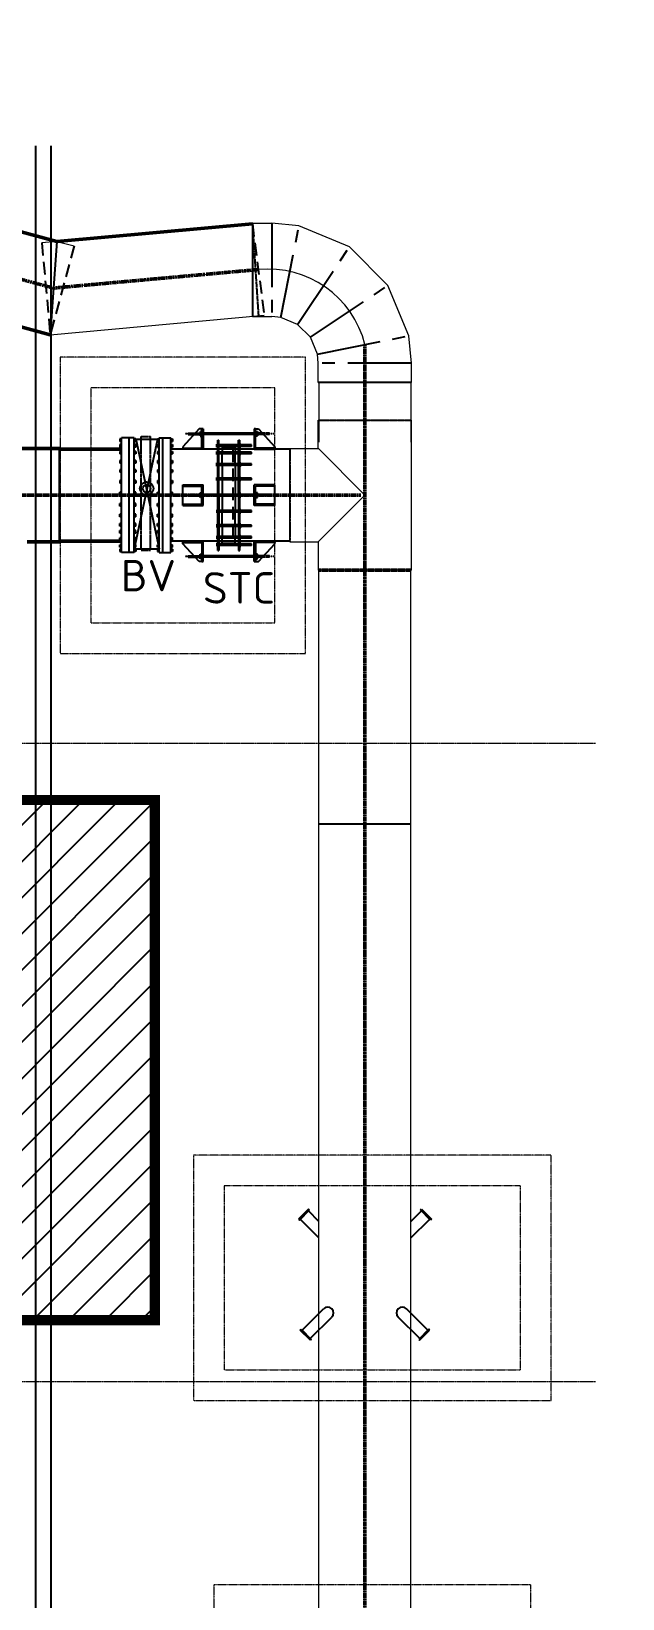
# Model space of a CAD drawing. Header units: inches. Extents: x 0 to 235202, y 0 to 184293.
# Drawn here: x 187873 to 193658, y 125070 to 140413 of the extents above; entities that cross this region are included whole.
import ezdxf
from ezdxf.enums import TextEntityAlignment as Align

# ---------------------------------------------------------------- set-up
doc = ezdxf.new("R2010")
doc.units = ezdxf.units.IN
doc.header["$MEASUREMENT"] = 0
for name, pattern in [('CENTER', [2, 1.25, -0.25, 0.25, -0.25]), ('HIDDEN', [0.375, 0.25, -0.125]), ('PHANTOM2', [1.25, 0.625, -0.125, 0.125, -0.125, 0.125, -0.125])]:
    doc.linetypes.add(name, pattern=pattern)
for name, color, linetype, lineweight in [('.5', 8, 'Continuous', 0), ('DIM', 251, 'Continuous', 0), ('hid', 8, 'HIDDEN', 0)]:
    doc.layers.add(name, color=color, linetype=linetype, lineweight=lineweight)
for name, color, linetype in [('1', 1, 'CENTER'), ('2', 2, 'HIDDEN'), ('71-12459_XREF-T-BLK_A1$0$BORDER', 6, 'Continuous'), ('GRID_TXT45', 4, 'Continuous'), ('M-HVAC-EQPM-NEW', 5, 'Continuous'), ('M-X-BKGD', 8, 'Continuous'), ('pipes', 2, 'Continuous'), ('sleeve type coupling', 1, 'Continuous'), ('steel elbow 90deg', 3, 'Continuous'), ('steel tee', 3, 'Continuous'), ('text', 3, 'Continuous'), ('WINDOW ELEV', 3, 'Continuous')]:
    doc.layers.add(name, color=color, linetype=linetype)
doc.styles.add('ISO', font='isocpeur.ttf')
doc.styles.add('SIMPLEX', font='simplex.shx')
doc.styles.get("Standard").update_dxf_attribs({"font": 'arial.ttf'})
doc.linetypes.add('FENCE_LINE', pattern='A,0.5,-0.1,["X",Standard,S=0.1,R=0,X=-0.02,Y=-0.05],-0.1', length=0.7)

# ---------------------------------------------------------------- blocks, each defined once
blk = doc.blocks.new('FLOOR PLAN REV 2')
at = {"layer": '.5', "color": 8, "linetype": 'CENTER', "ltscale": 10}
for p, q in [((118917, 233269), (54403, 233269)), ((118917, 227018), (54403, 227018))]:
    blk.add_line(p, q, dxfattribs=at)
at = {"color": 8, "linetype": 'CENTER', "ltscale": 500}
for p, q in [((115749, 238361), (115749, 237448)), ((115838, 237439), (116016, 238335)), ((116003, 237371), (116510, 238130)), ((116128, 237245), (116887, 237752)), ((116197, 237081), (117092, 237259)), ((117118, 236992), (116205, 236992))]:
    blk.add_line(p, q, dxfattribs=at)
at = {"color": 8}
for p, q in [((115039, 236349), (114879, 236174)), ((115079, 236349), (115039, 236349)), ((115067, 236161), (115067, 236349)), ((115067, 236349), (115079, 236349)), ((115079, 236349), (115079, 236149)), ((115579, 236349), (115619, 236349)), ((115591, 236349), (115579, 236349)), ((115579, 236349), (115579, 236149)), ((115591, 236161), (115591, 236349)), ((115619, 236349), (115779, 236174)), ((114262, 236250), (114262, 236226)), ((114279, 236250), (114262, 236250)), ((114279, 236226), (114262, 236226)), ((114262, 236194), (114262, 236170)), ((114279, 236194), (114262, 236194)), ((114279, 236170), (114262, 236170)), ((114279, 235137), (114279, 236262)), ((114403, 236262), (114279, 236262)), ((114355, 235137), (114355, 236262)), ((114402, 236246), (114632, 236246)), ((114403, 235137), (114403, 236262)), ((114421, 236250), (114403, 236250)), ((114632, 236246), (114403, 235174)), ((114421, 236226), (114403, 236226)), ((114421, 236194), (114403, 236194)), ((114421, 236170), (114403, 236170)), ((114420, 236250), (114649, 235174)), ((114421, 236250), (114421, 236226)), ((114421, 236194), (114421, 236170)), ((114632, 236250), (114632, 236226)), ((114632, 236250), (114649, 236250)), ((114632, 236226), (114649, 236226)), ((114632, 236194), (114632, 236170)), ((114632, 236194), (114649, 236194)), ((114632, 236170), (114649, 236170)), ((114649, 236262), (114761, 236262)), ((114649, 235137), (114649, 236262)), ((114685, 235137), (114685, 236262)), ((114761, 235137), (114761, 236262)), ((114761, 236250), (114779, 236250)), ((114761, 236226), (114779, 236226)), ((114761, 236194), (114779, 236194)), ((114761, 236170), (114779, 236170)), ((114779, 236250), (114779, 236226)), ((114779, 236194), (114779, 236170)), ((114879, 236174), (114879, 236149)), ((114879, 236149), (114879, 236161)), ((114879, 236161), (115067, 236161)), ((115079, 236149), (114879, 236149)), ((115579, 236149), (115779, 236149)), ((115779, 236161), (115591, 236161)), ((115779, 236174), (115779, 236149)), ((115779, 236149), (115779, 236161)), ((114262, 236128), (114262, 236104)), ((114279, 236128), (114262, 236128)), ((114279, 236104), (114262, 236104)), ((114262, 236038), (114262, 236014)), ((114279, 236038), (114262, 236038)), ((114279, 236014), (114262, 236014)), ((114421, 236128), (114403, 236128)), ((114421, 236104), (114403, 236104)), ((114421, 236038), (114403, 236038)), ((114421, 236014), (114403, 236014)), ((114421, 236128), (114421, 236104)), ((114421, 236038), (114421, 236014)), ((114632, 236128), (114632, 236104)), ((114632, 236128), (114649, 236128)), ((114632, 236104), (114649, 236104)), ((114632, 236038), (114632, 236014)), ((114632, 236038), (114649, 236038)), ((114632, 236014), (114649, 236014)), ((114761, 236128), (114779, 236128)), ((114761, 236104), (114779, 236104)), ((114761, 236038), (114779, 236038)), ((114761, 236014), (114779, 236014)), ((114779, 236128), (114779, 236104)), ((114779, 236038), (114779, 236014)), ((114262, 235948), (114262, 235924)), ((114279, 235948), (114262, 235948)), ((114279, 235924), (114262, 235924)), ((114262, 235843), (114262, 235818)), ((114279, 235843), (114262, 235843)), ((114421, 235948), (114403, 235948)), ((114421, 235924), (114403, 235924)), ((114421, 235843), (114403, 235843)), ((114421, 235948), (114421, 235924)), ((114421, 235843), (114421, 235818)), ((114632, 235948), (114632, 235924)), ((114632, 235948), (114649, 235948)), ((114632, 235924), (114649, 235924)), ((114632, 235843), (114632, 235818)), ((114632, 235843), (114649, 235843)), ((114761, 235948), (114779, 235948)), ((114761, 235924), (114779, 235924)), ((114761, 235843), (114779, 235843)), ((114779, 235948), (114779, 235924)), ((114779, 235843), (114779, 235818)), ((114279, 235818), (114262, 235818)), ((114279, 235730), (114262, 235730)), ((114262, 235706), (114262, 235730)), ((114279, 235706), (114262, 235706)), ((114421, 235818), (114403, 235818)), ((114421, 235730), (114403, 235730)), ((114421, 235706), (114403, 235706)), ((114421, 235706), (114421, 235730)), ((114632, 235818), (114649, 235818)), ((114632, 235730), (114649, 235730)), ((114632, 235706), (114632, 235730)), ((114632, 235706), (114649, 235706)), ((114761, 235818), (114779, 235818)), ((114761, 235730), (114779, 235730)), ((114761, 235706), (114779, 235706)), ((114779, 235706), (114779, 235730)), ((114879, 235799), (115079, 235799)), ((114879, 235599), (114879, 235799)), ((114879, 235787), (115067, 235787)), ((115039, 235799), (115039, 235787)), ((115067, 235611), (115067, 235787)), ((115079, 235599), (115079, 235799)), ((115779, 235799), (115579, 235799)), ((115579, 235599), (115579, 235799)), ((115779, 235787), (115591, 235787)), ((115591, 235611), (115591, 235787)), ((115619, 235799), (115619, 235787)), ((115779, 235599), (115779, 235799)), ((114279, 235617), (114262, 235617)), ((114262, 235593), (114262, 235617)), ((114279, 235593), (114262, 235593)), ((114421, 235617), (114403, 235617)), ((114421, 235593), (114403, 235593)), ((114421, 235593), (114421, 235617)), ((114632, 235617), (114649, 235617)), ((114632, 235593), (114632, 235617)), ((114632, 235593), (114649, 235593)), ((114761, 235617), (114779, 235617)), ((114761, 235593), (114779, 235593)), ((114779, 235593), (114779, 235617)), ((114879, 235611), (115067, 235611)), ((114879, 235599), (115079, 235599)), ((115039, 235611), (115039, 235599)), ((115779, 235599), (115579, 235599)), ((115779, 235611), (115591, 235611)), ((115619, 235611), (115619, 235599)), ((114279, 235512), (114262, 235512)), ((114262, 235488), (114262, 235512)), ((114279, 235488), (114262, 235488)), ((114279, 235422), (114262, 235422)), ((114262, 235397), (114262, 235422)), ((114279, 235397), (114262, 235397)), ((114421, 235512), (114403, 235512)), ((114421, 235488), (114403, 235488)), ((114421, 235422), (114403, 235422)), ((114421, 235397), (114403, 235397)), ((114421, 235488), (114421, 235512)), ((114421, 235397), (114421, 235422)), ((114632, 235512), (114649, 235512)), ((114632, 235488), (114632, 235512)), ((114632, 235488), (114649, 235488)), ((114632, 235422), (114649, 235422)), ((114632, 235397), (114632, 235422)), ((114632, 235397), (114649, 235397)), ((114761, 235512), (114779, 235512)), ((114761, 235488), (114779, 235488)), ((114761, 235422), (114779, 235422)), ((114761, 235397), (114779, 235397)), ((114779, 235488), (114779, 235512)), ((114779, 235397), (114779, 235422)), ((114279, 235352), (114262, 235352)), ((114262, 235328), (114262, 235352)), ((114279, 235328), (114262, 235328)), ((114279, 235283), (114262, 235283)), ((114262, 235259), (114262, 235283)), ((114279, 235259), (114262, 235259)), ((114279, 235214), (114262, 235214)), ((114262, 235190), (114262, 235214)), ((114421, 235352), (114403, 235352)), ((114421, 235328), (114403, 235328)), ((114421, 235283), (114403, 235283)), ((114421, 235259), (114403, 235259)), ((114421, 235214), (114403, 235214)), ((114421, 235328), (114421, 235352)), ((114421, 235259), (114421, 235283)), ((114421, 235190), (114421, 235214)), ((114632, 235352), (114649, 235352)), ((114632, 235328), (114632, 235352)), ((114632, 235328), (114649, 235328)), ((114632, 235283), (114649, 235283)), ((114632, 235259), (114632, 235283)), ((114632, 235259), (114649, 235259)), ((114632, 235214), (114649, 235214)), ((114632, 235190), (114632, 235214)), ((114761, 235352), (114779, 235352)), ((114761, 235328), (114779, 235328)), ((114761, 235283), (114779, 235283)), ((114761, 235259), (114779, 235259)), ((114761, 235214), (114779, 235214)), ((114779, 235328), (114779, 235352)), ((114779, 235259), (114779, 235283)), ((114779, 235190), (114779, 235214)), ((114879, 235224), (114879, 235249)), ((114879, 235249), (114879, 235237)), ((115079, 235249), (114879, 235249)), ((114879, 235237), (115067, 235237)), ((115039, 235049), (114879, 235224)), ((115067, 235237), (115067, 235049)), ((115079, 235049), (115079, 235249)), ((115579, 235049), (115579, 235249)), ((115579, 235249), (115779, 235249)), ((115779, 235237), (115591, 235237)), ((115591, 235237), (115591, 235049)), ((115619, 235049), (115779, 235224)), ((115779, 235224), (115779, 235249)), ((115779, 235249), (115779, 235237)), ((114279, 235190), (114262, 235190)), ((114279, 235172), (114262, 235172)), ((114262, 235172), (114262, 235147)), ((114262, 235147), (114279, 235147)), ((114403, 235137), (114279, 235137)), ((114421, 235190), (114403, 235190)), ((114403, 235174), (114649, 235174)), ((114421, 235172), (114403, 235172)), ((114421, 235147), (114403, 235147)), ((114421, 235172), (114421, 235147)), ((114632, 235190), (114649, 235190)), ((114632, 235172), (114649, 235172)), ((114632, 235172), (114632, 235147)), ((114632, 235147), (114649, 235147)), ((114649, 235137), (114761, 235137)), ((114761, 235190), (114779, 235190)), ((114761, 235172), (114779, 235172)), ((114779, 235147), (114761, 235147)), ((114779, 235172), (114779, 235147)), ((115079, 235049), (115039, 235049)), ((115067, 235049), (115079, 235049)), ((115579, 235049), (115619, 235049)), ((115591, 235049), (115579, 235049))]:
    blk.add_line(p, q, dxfattribs=at)
at = {"color": 8, "linetype": 'HIDDEN'}
for p, q in [((114473, 235331), (114473, 236273)), ((114473, 236273), (114564, 236273)), ((114564, 235331), (114564, 236273)), ((114473, 235160), (114473, 235331)), ((114564, 235160), (114564, 235331)), ((114473, 235160), (114564, 235160))]:
    blk.add_line(p, q, dxfattribs=at)
at = {"color": 8}
for radius in [65.7, 37.5]:
    blk.add_circle((114526, 235764), radius, dxfattribs=at)
at = {"layer": '1', "color": 8, "linetype": 'CENTER', "ltscale": 0.09}
for p, q in [((115774, 236299), (114904, 236299)), ((114929, 235699), (115729, 235699)), ((115774, 235099), (114904, 235099))]:
    blk.add_line(p, q, dxfattribs=at)
at = {"layer": '1', "color": 8}
for p, q in [((114929, 236306), (115050, 236306)), ((114929, 236293), (114929, 236306)), ((114929, 236293), (115050, 236293)), ((114992, 236293), (114992, 236306)), ((114992, 236293), (114992, 236306)), ((114996, 236293), (114996, 236306)), ((114996, 236293), (114996, 236306)), ((114996, 236293), (114996, 236306)), ((114996, 236293), (114996, 236306)), ((115001, 236293), (115001, 236306)), ((115001, 236293), (115001, 236306)), ((115004, 236293), (115004, 236306)), ((115004, 236293), (115004, 236306)), ((115008, 236293), (115008, 236306)), ((115008, 236293), (115008, 236306)), ((115008, 236293), (115008, 236306)), ((115008, 236293), (115008, 236306)), ((115013, 236293), (115013, 236306)), ((115013, 236293), (115013, 236306)), ((115017, 236293), (115017, 236306)), ((115017, 236293), (115017, 236306)), ((115021, 236293), (115021, 236306)), ((115021, 236293), (115021, 236306)), ((115025, 236293), (115025, 236306)), ((115025, 236293), (115025, 236306)), ((115029, 236293), (115029, 236306)), ((115029, 236293), (115029, 236306)), ((115033, 236293), (115033, 236306)), ((115033, 236293), (115033, 236306)), ((115037, 236293), (115037, 236306)), ((115037, 236293), (115037, 236306)), ((115041, 236293), (115041, 236306)), ((115041, 236293), (115041, 236306)), ((115045, 236293), (115045, 236306)), ((115045, 236293), (115045, 236306)), ((115049, 236293), (115049, 236306)), ((115049, 236293), (115049, 236306)), ((115067, 236322), (115050, 236322)), ((115050, 236322), (115050, 236277)), ((115067, 236322), (115050, 236322)), ((115050, 236322), (115050, 236277)), ((115050, 236314), (115067, 236314)), ((115050, 236314), (115067, 236314)), ((115050, 236285), (115067, 236285)), ((115050, 236285), (115067, 236285)), ((115067, 236277), (115067, 236322)), ((115067, 236277), (115067, 236322)), ((115729, 236306), (115067, 236306)), ((115729, 236293), (115067, 236293)), ((115070, 236293), (115070, 236306)), ((115070, 236293), (115070, 236306)), ((115074, 236293), (115074, 236306)), ((115074, 236293), (115074, 236306)), ((115078, 236293), (115078, 236306)), ((115078, 236293), (115078, 236306)), ((115082, 236293), (115082, 236306)), ((115082, 236293), (115082, 236306)), ((115086, 236293), (115086, 236306)), ((115086, 236293), (115086, 236306)), ((115090, 236293), (115090, 236306)), ((115090, 236293), (115090, 236306)), ((115094, 236293), (115094, 236306)), ((115094, 236293), (115094, 236306)), ((115098, 236293), (115098, 236306)), ((115098, 236293), (115098, 236306)), ((115560, 236293), (115560, 236306)), ((115560, 236293), (115560, 236306)), ((115564, 236293), (115564, 236306)), ((115564, 236293), (115564, 236306)), ((115568, 236293), (115568, 236306)), ((115568, 236293), (115568, 236306)), ((115572, 236293), (115572, 236306)), ((115572, 236293), (115572, 236306)), ((115576, 236293), (115576, 236306)), ((115576, 236293), (115576, 236306)), ((115580, 236293), (115580, 236306)), ((115580, 236293), (115580, 236306)), ((115585, 236293), (115585, 236306)), ((115585, 236293), (115585, 236306)), ((115589, 236293), (115589, 236306)), ((115589, 236293), (115589, 236306)), ((115591, 236322), (115609, 236322)), ((115591, 236277), (115591, 236322)), ((115591, 236322), (115609, 236322)), ((115591, 236277), (115591, 236322)), ((115609, 236314), (115591, 236314)), ((115609, 236314), (115591, 236314)), ((115609, 236285), (115591, 236285)), ((115609, 236285), (115591, 236285)), ((115609, 236322), (115609, 236277)), ((115609, 236322), (115609, 236277)), ((115609, 236293), (115609, 236306)), ((115729, 236306), (115609, 236306)), ((115609, 236293), (115609, 236306)), ((115729, 236293), (115609, 236293)), ((115613, 236293), (115613, 236306)), ((115613, 236293), (115613, 236306)), ((115617, 236293), (115617, 236306)), ((115617, 236293), (115617, 236306)), ((115621, 236293), (115621, 236306)), ((115621, 236293), (115621, 236306)), ((115625, 236293), (115625, 236306)), ((115625, 236293), (115625, 236306)), ((115629, 236293), (115629, 236306)), ((115629, 236293), (115629, 236306)), ((115634, 236293), (115634, 236306)), ((115634, 236293), (115634, 236306)), ((115638, 236293), (115638, 236306)), ((115638, 236293), (115638, 236306)), ((115642, 236293), (115642, 236306)), ((115642, 236293), (115642, 236306)), ((115646, 236293), (115646, 236306)), ((115646, 236293), (115646, 236306)), ((115650, 236293), (115650, 236306)), ((115650, 236293), (115650, 236306)), ((115650, 236293), (115650, 236306)), ((115650, 236293), (115650, 236306)), ((115654, 236293), (115654, 236306)), ((115654, 236293), (115654, 236306)), ((115658, 236293), (115658, 236306)), ((115658, 236293), (115658, 236306)), ((115662, 236293), (115662, 236306)), ((115662, 236293), (115662, 236306)), ((115662, 236293), (115662, 236306)), ((115662, 236293), (115662, 236306)), ((115666, 236293), (115666, 236306)), ((115666, 236293), (115666, 236306)), ((115729, 236293), (115729, 236306)), ((115050, 236277), (115067, 236277)), ((115050, 236277), (115067, 236277)), ((115609, 236277), (115591, 236277)), ((115609, 236277), (115591, 236277)), ((114929, 235706), (115050, 235706)), ((114929, 235706), (114929, 235693)), ((114929, 235706), (114929, 235693)), ((114929, 235693), (115050, 235693)), ((114992, 235706), (114992, 235693)), ((114992, 235706), (114992, 235693)), ((114996, 235706), (114996, 235693)), ((114996, 235706), (114996, 235693)), ((114996, 235706), (114996, 235693)), ((114996, 235706), (114996, 235693)), ((115001, 235706), (115001, 235693)), ((115001, 235706), (115001, 235693)), ((115004, 235706), (115004, 235693)), ((115004, 235706), (115004, 235693)), ((115008, 235706), (115008, 235693)), ((115008, 235706), (115008, 235693)), ((115008, 235706), (115008, 235693)), ((115008, 235706), (115008, 235693)), ((115013, 235706), (115013, 235693)), ((115013, 235706), (115013, 235693)), ((115017, 235706), (115017, 235693)), ((115017, 235706), (115017, 235693)), ((115021, 235706), (115021, 235693)), ((115021, 235706), (115021, 235693)), ((115025, 235706), (115025, 235693)), ((115025, 235706), (115025, 235693)), ((115029, 235706), (115029, 235693)), ((115029, 235706), (115029, 235693)), ((115033, 235706), (115033, 235693)), ((115033, 235706), (115033, 235693)), ((115037, 235706), (115037, 235693)), ((115037, 235706), (115037, 235693)), ((115041, 235706), (115041, 235693)), ((115041, 235706), (115041, 235693)), ((115045, 235706), (115045, 235693)), ((115045, 235706), (115045, 235693)), ((115049, 235706), (115049, 235693)), ((115049, 235706), (115049, 235693)), ((115050, 235677), (115050, 235722)), ((115050, 235722), (115067, 235722)), ((115050, 235677), (115050, 235722)), ((115050, 235722), (115067, 235722)), ((115050, 235714), (115067, 235714)), ((115050, 235714), (115067, 235714)), ((115050, 235685), (115067, 235685)), ((115050, 235685), (115067, 235685)), ((115067, 235677), (115050, 235677)), ((115067, 235677), (115050, 235677)), ((115067, 235722), (115067, 235677)), ((115067, 235722), (115067, 235677)), ((115729, 235706), (115067, 235706)), ((115729, 235693), (115067, 235693)), ((115070, 235706), (115070, 235693)), ((115070, 235706), (115070, 235693)), ((115074, 235706), (115074, 235693)), ((115074, 235706), (115074, 235693)), ((115078, 235706), (115078, 235693)), ((115078, 235706), (115078, 235693)), ((115082, 235706), (115082, 235693)), ((115082, 235706), (115082, 235693)), ((115086, 235706), (115086, 235693)), ((115086, 235706), (115086, 235693)), ((115090, 235706), (115090, 235693)), ((115090, 235706), (115090, 235693)), ((115094, 235706), (115094, 235693)), ((115094, 235706), (115094, 235693)), ((115098, 235706), (115098, 235693)), ((115098, 235706), (115098, 235693)), ((115560, 235706), (115560, 235693)), ((115560, 235706), (115560, 235693)), ((115564, 235706), (115564, 235693)), ((115564, 235706), (115564, 235693)), ((115568, 235706), (115568, 235693)), ((115568, 235706), (115568, 235693)), ((115572, 235706), (115572, 235693)), ((115572, 235706), (115572, 235693)), ((115576, 235706), (115576, 235693)), ((115576, 235706), (115576, 235693)), ((115580, 235706), (115580, 235693)), ((115580, 235706), (115580, 235693)), ((115585, 235706), (115585, 235693)), ((115585, 235706), (115585, 235693)), ((115589, 235706), (115589, 235693)), ((115589, 235706), (115589, 235693)), ((115609, 235722), (115591, 235722)), ((115591, 235722), (115591, 235677)), ((115609, 235722), (115591, 235722)), ((115591, 235722), (115591, 235677)), ((115609, 235714), (115591, 235714)), ((115609, 235714), (115591, 235714)), ((115609, 235685), (115591, 235685)), ((115609, 235685), (115591, 235685)), ((115591, 235677), (115609, 235677)), ((115591, 235677), (115609, 235677)), ((115609, 235677), (115609, 235722)), ((115609, 235677), (115609, 235722)), ((115609, 235706), (115609, 235693)), ((115729, 235706), (115609, 235706)), ((115609, 235706), (115609, 235693)), ((115729, 235693), (115609, 235693)), ((115613, 235706), (115613, 235693)), ((115613, 235706), (115613, 235693)), ((115617, 235706), (115617, 235693)), ((115617, 235706), (115617, 235693)), ((115621, 235706), (115621, 235693)), ((115621, 235706), (115621, 235693)), ((115625, 235706), (115625, 235693)), ((115625, 235706), (115625, 235693)), ((115629, 235706), (115629, 235693)), ((115629, 235706), (115629, 235693)), ((115634, 235706), (115634, 235693)), ((115634, 235706), (115634, 235693)), ((115638, 235706), (115638, 235693)), ((115638, 235706), (115638, 235693)), ((115642, 235706), (115642, 235693)), ((115642, 235706), (115642, 235693)), ((115646, 235706), (115646, 235693)), ((115646, 235706), (115646, 235693)), ((115650, 235706), (115650, 235693)), ((115650, 235706), (115650, 235693)), ((115650, 235706), (115650, 235693)), ((115650, 235706), (115650, 235693)), ((115654, 235706), (115654, 235693)), ((115654, 235706), (115654, 235693)), ((115658, 235706), (115658, 235693)), ((115658, 235706), (115658, 235693)), ((115662, 235706), (115662, 235693)), ((115662, 235706), (115662, 235693)), ((115662, 235706), (115662, 235693)), ((115662, 235706), (115662, 235693)), ((115666, 235706), (115666, 235693)), ((115666, 235706), (115666, 235693)), ((115729, 235706), (115729, 235693)), ((115729, 235706), (115729, 235693)), ((114929, 235106), (115050, 235106)), ((114929, 235093), (114929, 235106)), ((114929, 235093), (115050, 235093)), ((115004, 235106), (115004, 235093)), ((115004, 235106), (115004, 235093)), ((115008, 235106), (115008, 235093)), ((115008, 235106), (115008, 235093)), ((115008, 235106), (115008, 235093)), ((115008, 235106), (115008, 235093)), ((115013, 235106), (115013, 235093)), ((115013, 235106), (115013, 235093)), ((115017, 235106), (115017, 235093)), ((115017, 235106), (115017, 235093)), ((115021, 235106), (115021, 235093)), ((115021, 235106), (115021, 235093)), ((115025, 235106), (115025, 235093)), ((115025, 235106), (115025, 235093)), ((115029, 235106), (115029, 235093)), ((115029, 235106), (115029, 235093)), ((115033, 235106), (115033, 235093)), ((115033, 235106), (115033, 235093)), ((115037, 235106), (115037, 235093)), ((115037, 235106), (115037, 235093)), ((115041, 235106), (115041, 235093)), ((115041, 235106), (115041, 235093)), ((115045, 235106), (115045, 235093)), ((115045, 235106), (115045, 235093)), ((115049, 235106), (115049, 235093)), ((115049, 235106), (115049, 235093)), ((115050, 235077), (115050, 235122)), ((115050, 235122), (115067, 235122)), ((115050, 235077), (115050, 235122)), ((115050, 235122), (115067, 235122)), ((115050, 235114), (115067, 235114)), ((115050, 235114), (115067, 235114)), ((115050, 235085), (115067, 235085)), ((115050, 235085), (115067, 235085)), ((115067, 235077), (115050, 235077)), ((115067, 235077), (115050, 235077)), ((115067, 235122), (115067, 235077)), ((115067, 235122), (115067, 235077)), ((115729, 235106), (115067, 235106)), ((115729, 235093), (115067, 235093)), ((115070, 235106), (115070, 235093)), ((115070, 235106), (115070, 235093)), ((115074, 235106), (115074, 235093)), ((115074, 235106), (115074, 235093)), ((115078, 235106), (115078, 235093)), ((115078, 235106), (115078, 235093)), ((115082, 235106), (115082, 235093)), ((115082, 235106), (115082, 235093)), ((115086, 235106), (115086, 235093)), ((115086, 235106), (115086, 235093)), ((115090, 235106), (115090, 235093)), ((115090, 235106), (115090, 235093)), ((115094, 235106), (115094, 235093)), ((115094, 235106), (115094, 235093)), ((115098, 235106), (115098, 235093)), ((115098, 235106), (115098, 235093)), ((115560, 235106), (115560, 235093)), ((115560, 235106), (115560, 235093)), ((115564, 235106), (115564, 235093)), ((115564, 235106), (115564, 235093)), ((115568, 235106), (115568, 235093)), ((115568, 235106), (115568, 235093)), ((115572, 235106), (115572, 235093)), ((115572, 235106), (115572, 235093)), ((115576, 235106), (115576, 235093)), ((115576, 235106), (115576, 235093)), ((115580, 235106), (115580, 235093)), ((115580, 235106), (115580, 235093)), ((115585, 235106), (115585, 235093)), ((115585, 235106), (115585, 235093)), ((115589, 235106), (115589, 235093)), ((115589, 235106), (115589, 235093)), ((115609, 235122), (115591, 235122)), ((115591, 235122), (115591, 235077)), ((115609, 235122), (115591, 235122)), ((115591, 235122), (115591, 235077)), ((115609, 235114), (115591, 235114)), ((115609, 235114), (115591, 235114)), ((115609, 235085), (115591, 235085)), ((115609, 235085), (115591, 235085)), ((115591, 235077), (115609, 235077)), ((115591, 235077), (115609, 235077)), ((115609, 235077), (115609, 235122)), ((115609, 235077), (115609, 235122)), ((115609, 235106), (115609, 235093)), ((115729, 235106), (115609, 235106)), ((115609, 235106), (115609, 235093)), ((115729, 235093), (115609, 235093)), ((115613, 235106), (115613, 235093)), ((115613, 235106), (115613, 235093)), ((115617, 235106), (115617, 235093)), ((115617, 235106), (115617, 235093)), ((115621, 235106), (115621, 235093)), ((115621, 235106), (115621, 235093)), ((115625, 235106), (115625, 235093)), ((115625, 235106), (115625, 235093)), ((115629, 235106), (115629, 235093)), ((115629, 235106), (115629, 235093)), ((115634, 235106), (115634, 235093)), ((115634, 235106), (115634, 235093)), ((115638, 235106), (115638, 235093)), ((115638, 235106), (115638, 235093)), ((115642, 235106), (115642, 235093)), ((115642, 235106), (115642, 235093)), ((115646, 235106), (115646, 235093)), ((115646, 235106), (115646, 235093)), ((115650, 235106), (115650, 235093)), ((115650, 235106), (115650, 235093)), ((115650, 235106), (115650, 235093)), ((115650, 235106), (115650, 235093)), ((115654, 235106), (115654, 235093)), ((115654, 235106), (115654, 235093)), ((115658, 235106), (115658, 235093)), ((115658, 235106), (115658, 235093)), ((115662, 235106), (115662, 235093)), ((115662, 235106), (115662, 235093)), ((115662, 235106), (115662, 235093)), ((115662, 235106), (115662, 235093)), ((115666, 235106), (115666, 235093)), ((115666, 235106), (115666, 235093)), ((115729, 235093), (115729, 235106))]:
    blk.add_line(p, q, dxfattribs=at)
at = {"layer": '1', "color": 8, "linetype": 'HIDDEN', "ltscale": 0.009}
for p, q in [((115067, 236306), (115050, 236306)), ((115067, 236293), (115050, 236293)), ((115053, 236293), (115053, 236306)), ((115053, 236293), (115053, 236306)), ((115057, 236293), (115057, 236306)), ((115057, 236293), (115057, 236306)), ((115062, 236293), (115062, 236306)), ((115062, 236293), (115062, 236306)), ((115066, 236293), (115066, 236306)), ((115066, 236293), (115066, 236306)), ((115591, 236306), (115609, 236306)), ((115591, 236293), (115609, 236293)), ((115593, 236293), (115593, 236306)), ((115593, 236293), (115593, 236306)), ((115597, 236293), (115597, 236306)), ((115597, 236293), (115597, 236306)), ((115601, 236293), (115601, 236306)), ((115601, 236293), (115601, 236306)), ((115605, 236293), (115605, 236306)), ((115605, 236293), (115605, 236306)), ((115067, 235706), (115050, 235706)), ((115067, 235693), (115050, 235693)), ((115053, 235706), (115053, 235693)), ((115053, 235706), (115053, 235693)), ((115057, 235706), (115057, 235693)), ((115057, 235706), (115057, 235693)), ((115062, 235706), (115062, 235693)), ((115062, 235706), (115062, 235693)), ((115066, 235706), (115066, 235693)), ((115066, 235706), (115066, 235693)), ((115591, 235706), (115609, 235706)), ((115591, 235693), (115609, 235693)), ((115593, 235706), (115593, 235693)), ((115593, 235706), (115593, 235693)), ((115597, 235706), (115597, 235693)), ((115597, 235706), (115597, 235693)), ((115601, 235706), (115601, 235693)), ((115601, 235706), (115601, 235693)), ((115605, 235706), (115605, 235693)), ((115605, 235706), (115605, 235693)), ((115067, 235106), (115050, 235106)), ((115067, 235093), (115050, 235093)), ((115053, 235106), (115053, 235093)), ((115053, 235106), (115053, 235093)), ((115057, 235106), (115057, 235093)), ((115057, 235106), (115057, 235093)), ((115062, 235106), (115062, 235093)), ((115062, 235106), (115062, 235093)), ((115066, 235106), (115066, 235093)), ((115066, 235106), (115066, 235093)), ((115591, 235106), (115609, 235106)), ((115591, 235093), (115609, 235093)), ((115593, 235106), (115593, 235093)), ((115593, 235106), (115593, 235093)), ((115597, 235106), (115597, 235093)), ((115597, 235106), (115597, 235093)), ((115601, 235106), (115601, 235093)), ((115601, 235106), (115601, 235093)), ((115605, 235106), (115605, 235093)), ((115605, 235106), (115605, 235093))]:
    blk.add_line(p, q, dxfattribs=at)
at = {"layer": '2', "color": 8}
for p, q in [((115560, 238354), (115620, 237448)), ((116212, 236434), (117112, 236434)), ((113672, 236150), (113672, 235249)), ((115927, 236149), (115927, 235249)), ((116212, 232483), (117112, 232483))]:
    blk.add_line(p, q, dxfattribs=at)
at = {"layer": '2', "color": 8, "linetype": 'HIDDEN', "ltscale": 500}
blk.add_line((115369, 236149), (115369, 235249), dxfattribs=at)
at = {"layer": 'DIM', "color": 8, "lineweight": 50}
for p, q in [((110406, 239054), (113648, 238184)), ((113648, 238184), (115560, 238354)), ((110287, 238154), (113583, 237270)), ((113672, 236156), (112232, 236156)), ((114279, 236149), (113672, 236149)), ((113357, 235243), (113672, 235243)), ((114279, 235249), (113672, 235249))]:
    blk.add_line(p, q, dxfattribs=at)
at = {"layer": 'DIM', "color": 8, "linetype": 'PHANTOM2', "lineweight": 50, "ltscale": 20}
for p, q in [((110346, 238604), (113615, 237727)), ((113615, 237727), (115618, 237908)), ((116662, 237173), (116662, 219580)), ((116620, 235699), (75602, 235699)), ((116212, 234964), (117112, 234964))]:
    blk.add_line(p, q, dxfattribs=at)
at = {"layer": 'DIM', "color": 8}
for p, q in [((115560, 238361), (115749, 238361)), ((116016, 238335), (115749, 238361)), ((116510, 238130), (116016, 238335)), ((116887, 237752), (116510, 238130)), ((117092, 237259), (116887, 237752)), ((113583, 237270), (115675, 237462)), ((115560, 237448), (115749, 237448)), ((115838, 237439), (115749, 237448)), ((116003, 237371), (115838, 237439)), ((116128, 237245), (116003, 237371)), ((116197, 237081), (116128, 237245)), ((117118, 236992), (117092, 237259)), ((116205, 236992), (116197, 237081)), ((116205, 236803), (116205, 236992)), ((117118, 236803), (117118, 236992)), ((116212, 236803), (116212, 236218)), ((117112, 236803), (117112, 236218)), ((116205, 236434), (117118, 236434)), ((116205, 236158), (116205, 236434)), ((117118, 234964), (117118, 236434)), ((115927, 236156), (116205, 236156)), ((115927, 235243), (115927, 236156)), ((116662, 235699), (116205, 236158)), ((116205, 235241), (116662, 235699)), ((115927, 235243), (116205, 235243)), ((116205, 235241), (116205, 234964)), ((117118, 234964), (116205, 234964)), ((116212, 223577), (116212, 234964)), ((117112, 223577), (117112, 234964))]:
    blk.add_line(p, q, dxfattribs=at)
at = {"layer": 'DIM', "color": 8, "linetype": 'Continuous'}
for q in [(113500, 238171), (113816, 238139)]:
    blk.add_line((113648, 238184), q, dxfattribs=at)
at = {"layer": 'DIM', "color": 8, "linetype": 'HIDDEN', "ltscale": 7}
for p, q in [((116079, 237049), (113679, 237049)), ((113679, 237049), (113679, 234149)), ((116079, 234149), (116079, 237049)), ((115779, 236749), (113979, 236749)), ((113979, 236749), (113979, 234449)), ((115779, 234449), (115779, 236749)), ((113979, 234449), (115779, 234449)), ((113679, 234149), (116079, 234149)), ((118484, 229238), (114984, 229238)), ((114984, 229238), (114984, 226838)), ((118484, 226838), (118484, 229238)), ((118184, 228938), (115284, 228938)), ((115284, 228938), (115284, 227138)), ((118184, 227138), (118184, 228938)), ((115284, 227138), (118184, 227138)), ((114984, 226838), (118484, 226838)), ((118284, 225033), (115184, 225033)), ((115184, 225033), (115184, 222633)), ((118284, 222633), (118284, 225033))]:
    blk.add_line(p, q, dxfattribs=at)
at = {"layer": 'DIM', "color": 8, "linetype": 'FENCE_LINE', "ltscale": 25}
blk.add_arc((76434, 292014), 54111, 255.1469, 351.1141, dxfattribs=at)
at = {"layer": 'hid', "color": 8, "ltscale": 0.1}
for p, q in [((115265, 236187), (115233, 236187)), ((115265, 236177), (115265, 236187)), ((115393, 236187), (115393, 236177)), ((115425, 236187), (115393, 236187)), ((115265, 235212), (115233, 235212)), ((115265, 235222), (115265, 235212)), ((115393, 235212), (115393, 235222)), ((115425, 235212), (115393, 235212))]:
    blk.add_line(p, q, dxfattribs=at)
at = {"layer": 'hid', "color": 8, "linetype": 'Continuous'}
blk.add_arc((115717, 236940), 973, 13.8567, 95.8537, dxfattribs=at)
at = {"layer": 'pipes', "color": 8, "ltscale": 2000}
for p, q in [((113440, 239120), (113440, 223955)), ((113590, 239120), (113590, 218424)), ((113648, 238184), (113583, 237271)), ((115927, 236149), (114761, 236149)), ((115927, 235249), (114761, 235249)), ((116110, 228710), (116011, 228611)), ((116114, 228706), (116015, 228607)), ((116020, 228603), (116118, 228702)), ((116212, 228589), (116109, 228692)), ((116118, 228702), (116110, 228710)), ((117112, 228589), (117215, 228692)), ((117205, 228702), (117214, 228710)), ((117304, 228603), (117205, 228702)), ((117210, 228706), (117308, 228607)), ((117214, 228710), (117312, 228611)), ((116011, 228611), (116020, 228603)), ((116212, 228430), (116029, 228613)), ((117112, 228430), (117295, 228613)), ((117312, 228611), (117304, 228603)), ((116047, 227524), (116257, 227734)), ((117277, 227524), (117067, 227734)), ((116127, 227445), (116336, 227654)), ((117197, 227445), (116987, 227654)), ((116029, 227525), (116037, 227534)), ((116128, 227427), (116029, 227525)), ((116033, 227530), (116132, 227431)), ((116037, 227534), (116136, 227435)), ((116136, 227435), (116128, 227427)), ((117286, 227534), (117188, 227435)), ((117188, 227435), (117196, 227427)), ((117290, 227530), (117192, 227431)), ((117196, 227427), (117294, 227525)), ((117294, 227525), (117286, 227534))]:
    blk.add_line(p, q, dxfattribs=at)
for centre, start, end in [((116297, 227694), 315, 135), ((117027, 227694), 45, 225)]:
    blk.add_arc(centre, 56.2, start, end, dxfattribs=at)
at = {"layer": 'sleeve type coupling', "color": 8}
for p, q in [((115221, 236200), (115211, 236200)), ((115211, 236169), (115211, 236200)), ((115211, 236192), (115221, 236192)), ((115211, 236177), (115221, 236177)), ((115211, 236169), (115221, 236169)), ((115221, 235159), (115221, 236239)), ((115221, 236239), (115233, 236239)), ((115233, 235699), (115233, 236239)), ((115425, 236193), (115233, 236193)), ((115425, 236177), (115233, 236177)), ((115265, 236177), (115265, 236120)), ((115265, 236169), (115393, 236169)), ((115393, 236177), (115393, 236120)), ((115425, 235699), (115425, 236239)), ((115425, 236239), (115437, 236239)), ((115437, 235159), (115437, 236239)), ((115437, 236200), (115447, 236200)), ((115551, 236192), (115437, 236192)), ((115551, 236177), (115437, 236177)), ((115447, 236169), (115437, 236169)), ((115447, 236169), (115447, 236200)), ((115551, 236177), (115551, 236192)), ((115221, 236127), (115211, 236127)), ((115211, 236097), (115211, 236127)), ((115211, 236120), (115221, 236120)), ((115211, 236104), (115221, 236104)), ((115211, 236097), (115221, 236097)), ((115221, 236015), (115211, 236015)), ((115211, 235984), (115211, 236015)), ((115211, 236007), (115221, 236007)), ((115211, 235992), (115221, 235992)), ((115211, 235984), (115221, 235984)), ((115425, 236120), (115233, 236120)), ((115425, 236104), (115233, 236104)), ((115425, 236007), (115233, 236007)), ((115425, 235991), (115233, 235991)), ((115265, 236007), (115265, 236104)), ((115265, 235991), (115265, 235865)), ((115393, 236007), (115393, 236104)), ((115393, 235991), (115393, 235865)), ((115437, 236127), (115447, 236127)), ((115551, 236120), (115437, 236120)), ((115551, 236104), (115437, 236104)), ((115447, 236097), (115437, 236097)), ((115437, 236015), (115447, 236015)), ((115551, 236007), (115437, 236007)), ((115551, 235992), (115437, 235992)), ((115447, 235984), (115437, 235984)), ((115447, 236097), (115447, 236127)), ((115447, 235984), (115447, 236015)), ((115551, 236104), (115551, 236120)), ((115551, 235992), (115551, 236007)), ((115211, 235842), (115211, 235872)), ((115221, 235872), (115211, 235872)), ((115211, 235865), (115221, 235865)), ((115211, 235849), (115221, 235849)), ((115211, 235842), (115221, 235842)), ((115425, 235865), (115233, 235865)), ((115425, 235849), (115233, 235849)), ((115265, 235849), (115265, 235707)), ((115393, 235849), (115393, 235707)), ((115437, 235872), (115447, 235872)), ((115551, 235865), (115437, 235865)), ((115551, 235849), (115437, 235849)), ((115447, 235842), (115437, 235842)), ((115447, 235842), (115447, 235872)), ((115551, 235849), (115551, 235865)), ((115211, 235715), (115211, 235684)), ((115211, 235715), (115221, 235715)), ((115211, 235707), (115221, 235707)), ((115211, 235692), (115221, 235692)), ((115221, 235684), (115211, 235684)), ((115425, 235707), (115233, 235707)), ((115233, 235699), (115233, 235159)), ((115425, 235691), (115233, 235691)), ((115265, 235691), (115265, 235550)), ((115393, 235691), (115393, 235550)), ((115425, 235699), (115425, 235159)), ((115447, 235715), (115437, 235715)), ((115551, 235707), (115437, 235707)), ((115551, 235692), (115437, 235692)), ((115437, 235684), (115447, 235684)), ((115447, 235715), (115447, 235684)), ((115552, 235692), (115552, 235707)), ((115211, 235557), (115221, 235557)), ((115211, 235557), (115211, 235526)), ((115211, 235550), (115221, 235550)), ((115211, 235534), (115221, 235534)), ((115221, 235526), (115211, 235526)), ((115425, 235550), (115233, 235550)), ((115425, 235534), (115233, 235534)), ((115265, 235408), (115265, 235534)), ((115393, 235408), (115393, 235534)), ((115447, 235557), (115437, 235557)), ((115551, 235550), (115437, 235550)), ((115551, 235534), (115437, 235534)), ((115437, 235526), (115447, 235526)), ((115447, 235557), (115447, 235526)), ((115551, 235534), (115551, 235550)), ((115211, 235415), (115211, 235384)), ((115211, 235415), (115221, 235415)), ((115211, 235407), (115221, 235407)), ((115211, 235392), (115221, 235392)), ((115221, 235384), (115211, 235384)), ((115425, 235408), (115233, 235408)), ((115425, 235392), (115233, 235392)), ((115265, 235392), (115265, 235295)), ((115393, 235392), (115393, 235295)), ((115447, 235415), (115437, 235415)), ((115551, 235407), (115437, 235407)), ((115551, 235392), (115437, 235392)), ((115437, 235384), (115447, 235384)), ((115447, 235415), (115447, 235384)), ((115551, 235392), (115551, 235407)), ((115211, 235302), (115211, 235271)), ((115211, 235302), (115221, 235302)), ((115211, 235295), (115221, 235295)), ((115211, 235279), (115221, 235279)), ((115221, 235271), (115211, 235271)), ((115211, 235230), (115211, 235199)), ((115211, 235230), (115221, 235230)), ((115211, 235222), (115221, 235222)), ((115425, 235295), (115233, 235295)), ((115425, 235279), (115233, 235279)), ((115425, 235222), (115233, 235222)), ((115265, 235222), (115265, 235279)), ((115265, 235230), (115393, 235230)), ((115393, 235222), (115393, 235279)), ((115447, 235302), (115437, 235302)), ((115551, 235295), (115437, 235295)), ((115551, 235279), (115437, 235279)), ((115437, 235271), (115447, 235271)), ((115447, 235230), (115437, 235230)), ((115551, 235222), (115437, 235222)), ((115447, 235302), (115447, 235271)), ((115447, 235230), (115447, 235199)), ((115551, 235279), (115551, 235295)), ((115551, 235207), (115551, 235222)), ((115211, 235207), (115221, 235207)), ((115221, 235199), (115211, 235199)), ((115221, 235159), (115233, 235159)), ((115425, 235206), (115233, 235206)), ((115425, 235159), (115437, 235159)), ((115551, 235207), (115437, 235207)), ((115437, 235199), (115447, 235199))]:
    blk.add_line(p, q, dxfattribs=at)
at = {"layer": 'sleeve type coupling', "color": 8, "linetype": 'HIDDEN', "ltscale": 25}
for p, q in [((115265, 236120), (115265, 236104)), ((115265, 236120), (115265, 236104)), ((115265, 236120), (115265, 236104)), ((115265, 236007), (115265, 235991)), ((115393, 236120), (115393, 236104)), ((115393, 236120), (115393, 236104)), ((115393, 236120), (115393, 236104)), ((115393, 236007), (115393, 235991)), ((115265, 235865), (115265, 235849)), ((115393, 235865), (115393, 235849)), ((115265, 235691), (115265, 235707)), ((115393, 235691), (115393, 235707)), ((115265, 235534), (115265, 235550)), ((115393, 235534), (115393, 235550)), ((115265, 235392), (115265, 235408)), ((115393, 235392), (115393, 235408)), ((115265, 235279), (115265, 235295)), ((115265, 235279), (115265, 235295)), ((115265, 235279), (115265, 235295)), ((115393, 235279), (115393, 235295)), ((115393, 235279), (115393, 235295)), ((115393, 235279), (115393, 235295))]:
    blk.add_line(p, q, dxfattribs=at)
at = {"layer": 'steel elbow 90deg', "color": 8}
for p, q in [((115560, 238361), (115560, 237448)), ((117118, 236803), (116205, 236803))]:
    blk.add_line(p, q, dxfattribs=at)
at = {"layer": 'steel tee', "color": 8}
blk.add_line((113672, 235243), (113672, 236156), dxfattribs=at)
at = {"layer": 'text', "color": 8, "linetype": 'HIDDEN', "ltscale": 500}
for p, q in [((115560, 238354), (115675, 237462)), ((113500, 238171), (113583, 237270)), ((113817, 238140), (113583, 237271))]:
    blk.add_line(p, q, dxfattribs=at)
at = {"layer": 'text', "color": 8}
blk.add_line((116212, 232483), (117112, 232483), dxfattribs=at)
at = {"layer": 'GRID_TXT45', "color": 8, "style": 'SIMPLEX'}
for p in [(53803, 233268), (53803, 227018), (53803, 220768)]:
    blk.add_attdef('GRD_TXT', text='', height=450, rotation=180, dxfattribs=at).set_placement(p, align=Align.MIDDLE_CENTER)
at = {"layer": 'text', "color": 8, "style": 'ISO'}
for s, p in [('BV', (114273, 234758)), ('STC', (115076, 234638))]:
    blk.add_text(s, height=307.6, dxfattribs=at).set_placement(p)
blk = doc.blocks.new('PLAN REV 1')
at = {"layer": 'WINDOW ELEV', "color": 1}
blk.add_blockref('FLOOR PLAN REV 2', (115855, -22752), dxfattribs=at)

msp = doc.modelspace()

# ---------------------------------------------------------------- hatches: boundary and pattern name
at = {"layer": 'M-HVAC-EQPM-NEW'}
h = msp.add_hatch(dxfattribs=at)
h.set_pattern_fill('ANSI31', color=8, scale=2000)
h.set_pattern_definition([(45, (-41380.03, -77074.9), (-176.7767, 176.7767), [])])
h.paths.add_polyline_path([(148917.3, 132888.6), (189081.7, 132888.6), (189081.7, 127797), (176827.3, 127797), (176827.3, 129426.6), (148917.3, 129426.6)])

# ---------------------------------------------------------------- linework, layer by layer
at = {"layer": '71-12459_XREF-T-BLK_A1$0$BORDER', "color": 1, "linetype": 'HIDDEN', "ltscale": 30, "const_width": 100, "flags": 128}
msp.add_lwpolyline([(148917.3, 132888.6), (189081.7, 132888.6), (189081.7, 127797), (176827.3, 127797), (176827.3, 129426.6), (148917.3, 129426.6)], close=True, dxfattribs=at)

# ---------------------------------------------------------------- block references
at = {"layer": 'M-X-BKGD', "color": 8}
msp.add_blockref('PLAN REV 1', (-41380, -77074.9), dxfattribs=at)

doc.saveas('drawing.dxf')
